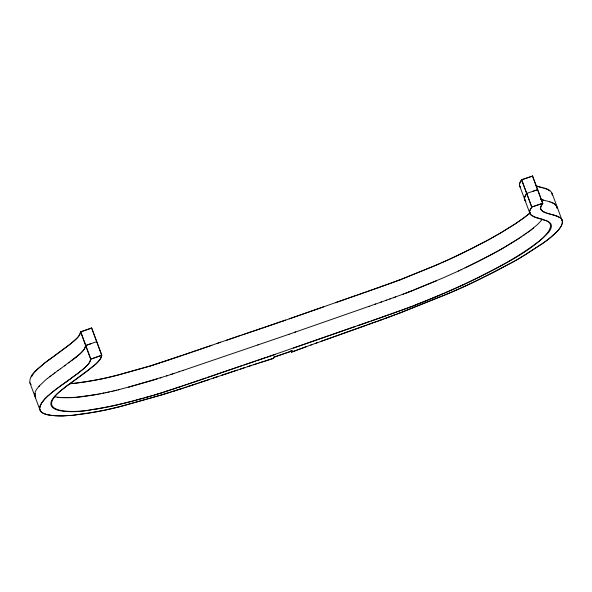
<?xml version="1.0" encoding="UTF-8"?>
<svg xmlns="http://www.w3.org/2000/svg" width="592" height="592" viewBox="0 0 592 592"><rect width="100%" height="100%" fill="white"/><g stroke="black" fill="none" stroke-linecap="round" stroke-linejoin="round"><path stroke-width="0.89" d="M562.4 222.185L562.356 221.711M552.269 195.116C551.574 187.553 541.384 188.204 536.086 185.703M562.363 222.081L562.378 222.555M39.731 408.11L39.753 407.437M529.64 211.906L529.618 211.596A123.765 18.959 -20.4 0 1 530.047 210.012L530.077 209.938A129.537 19.839 -20.4 0 1 530.432 209.198A118.659 18.174 -20.4 0 1 530.861 208.473L531.749 206.971M562.348 222.266L562.356 222.747M39.745 407.925L39.782 407.244M562.319 222.644L562.252 223.339M562.289 222.844L562.208 223.539M35.209 393.369L35.246 395.922M39.819 407.348L39.864 406.852M39.856 407.148L39.916 406.645M80.593 331.979L80.209 333.155A104.207 15.962 -20.4 0 1 80.061 333.777A105.428 16.147 -20.4 0 1 79.905 334.206L79.506 335.02A121.264 18.574 -20.4 0 1 79.062 335.731A126.37 19.358 -20.4 0 1 78.344 336.707A134.909 20.661 -20.4 0 1 77.271 337.98L76.094 339.194A146.49 22.437 -20.4 0 1 74.91 340.319A157.879 24.183 -20.4 0 1 73.941 341.192L52.651 357.228M40.004 406.549L40.101 406.031M562.067 223.843L561.534 225.434M90.983 343.663L85.677 345.528L85.218 346.993A109.92 16.835 -20.4 0 1 85.011 347.63L84.589 348.525A117.69 18.026 -20.4 0 1 84.16 349.228L83.997 349.465A125.563 19.233 -20.4 0 1 82.362 351.493A141.606 21.689 -20.4 0 1 80.49 353.402A153.979 23.584 -20.4 0 1 79.89 353.972L76.109 357.228M40.071 406.341L40.53 404.958M562 224.05L561.083 226.329M101.802 355.215L90.82 359.055L80.741 331.905L91.723 328.064L101.802 355.215L101.313 356.576A118.563 18.16 -20.4 0 1 101.188 357.006M40.212 405.92L40.633 404.736M84.878 347.941L84.952 347.778A105.428 16.147 -20.4 0 0 85.107 347.349A104.207 15.962 -20.4 0 0 85.248 346.734L85.633 345.558M274 357.102L273.452 358.293L258.926 363.066M274.037 357.205L273.489 358.389L265.098 361.068M290.968 350.338L291.597 352.033L292.145 350.849L274.037 357.087M292.182 350.945L291.641 352.129L311.755 344.655M83.731 368.735L84.064 368.439A158.153 24.22 -20.4 0 0 85.033 367.573L86.765 365.893A134.095 20.535 -20.4 0 0 87.52 365.094L89.14 363.066A110.771 16.968 -20.4 0 0 89.829 361.897A106.878 16.369 -20.4 0 0 90.028 361.453A105.383 16.139 -20.4 0 0 90.184 361.024A104.14 15.947 -20.4 0 0 90.332 360.41L90.657 359.255L101.654 355.378L101.321 356.532A108.166 16.569 -20.4 0 1 101.239 356.946A129.596 19.847 -20.4 0 1 100.781 357.96L100.744 358.042A123.78 18.959 -20.4 0 1 99.597 359.869L98.982 360.794A137.677 21.09 -20.4 0 1 98.242 361.653A145.166 22.23 -20.4 0 1 97.125 362.822L96.822 363.125A158.316 24.25 -20.4 0 1 95.874 364.036A169.615 25.981 -20.4 0 1 94.505 365.271L74.703 380.182M40.67 404.839L40.863 404.292M561.394 225.552L560.957 226.558M31.494 376.875L31.724 376.423M40.781 404.617L42.01 402.419M532.689 176.098L521.596 179.842L520.775 181.322A118.659 18.174 -20.4 0 0 520.346 182.047A129.537 19.839 -20.4 0 0 519.991 182.787L519.976 182.832A123.765 18.959 -20.4 0 0 519.532 184.445L519.517 185.052A137.67 21.083 -20.4 0 0 519.65 185.807L519.658 185.836A153.535 23.517 -20.4 0 0 519.835 186.317A165.523 25.352 -20.4 0 0 520.102 186.806L520.353 187.22M84.641 348.429L84.545 348.599A121.264 18.574 -20.4 0 1 84.101 349.302A126.37 19.358 -20.4 0 1 83.383 350.286A134.909 20.661 -20.4 0 1 82.31 351.552L81.134 352.765A146.49 22.437 -20.4 0 1 79.95 353.898A157.879 24.183 -20.4 0 1 78.988 354.763L60.362 368.905M41.018 404.166L42.18 402.175M31.85 376.201L32.249 375.506M532.608 176.12L542.775 203.256L541.961 204.573A104.207 15.962 -20.4 0 0 541.628 205.069A105.309 16.132 -20.4 0 0 541.221 205.772L540.881 206.564A121.36 18.589 -20.4 0 0 540.762 206.978A126.362 19.351 -20.4 0 0 540.637 207.755L540.725 208.828A134.095 20.535 -20.4 0 0 540.888 209.316M537.647 189.699L526.747 193.377L525.763 195.027A118.348 18.13 -20.4 0 0 525.311 195.789L524.882 196.759A134.969 20.676 -20.4 0 0 524.667 199.245A153.321 23.48 -20.4 0 0 525.185 200.436L525.4 200.792M560.779 226.684L559.706 228.46M560.639 226.914L558.944 229.459M32.553 375.032L33.981 373.071M42.217 402.279L42.913 401.184M42.387 402.035L43.749 400.162M99.426 360.239L99.634 359.966A126.303 19.344 -20.4 0 0 100.189 359.166A122.248 18.722 -20.4 0 0 100.899 357.894L100.995 357.657A116.624 17.864 -20.4 0 0 101.239 356.946M559.484 228.601L557.849 230.747M542.457 219.269L537.477 224.575L530.469 230.31M43.157 401.028L44.681 399.104M99.167 360.417L98.945 360.698A137.655 21.083 -20.4 0 1 97.932 361.838L97.791 361.993A153.52 23.517 -20.4 0 1 97.243 362.578A165.516 25.352 -20.4 0 1 96.045 363.762L87.749 370.747L72.668 381.736M558.7 229.607L557.124 231.546M39.427 386.021C36.526 388.803 32.775 393.917 35.794 397.861M38.931 386.324L46.035 379.531L58.356 370.229M44.008 400L44.925 398.838M34.832 372.042L36.297 370.444M557.575 230.91L556.606 232.086M44.962 398.941L45.436 398.298M45.214 398.668L45.702 398.024M556.828 231.716L553.994 234.617M45.739 398.127L47.404 396.344M36.563 370.17L43.142 364.324M556.302 232.256L550.146 237.903M46.006 397.854L47.715 396.063M47.752 396.159L48.026 395.774M48.063 395.878L51.822 392.496M48.374 395.589L52.584 391.882M553.638 234.802L547.755 239.782M83.346 368.927L77.574 373.67M530.203 212.824L522.906 218.589M530.24 212.92L523.765 217.967M82.318 369.933L84.027 368.342A157.879 24.183 -20.4 0 0 84.996 367.469A146.49 22.437 -20.4 0 0 86.18 366.344L87.35 365.131A134.909 20.661 -20.4 0 0 88.43 363.858A126.37 19.358 -20.4 0 0 89.148 362.881A121.264 18.574 -20.4 0 0 89.584 362.171L89.991 361.357A105.428 16.147 -20.4 0 0 90.147 360.928A104.207 15.962 -20.4 0 0 90.295 360.306L90.62 359.152L80.697 331.927M81.918 370.133L76.287 374.64M47.308 378.614L47.686 378.31M52.237 392.296L56.669 388.722M75.347 357.842L76.124 357.168M549.724 238.11L546.49 240.744M43.534 364.013C38.036 368.89 29.023 374.381 29.866 382.78L40.115 410.352M53.006 391.675L57.528 388.078M63.862 388.293C30.599 413.793 73.541 413.075 91.471 409.782M75.347 357.783L73.334 359.359M533.629 228.024L532.881 228.608M43.283 364.11L44.333 363.384M43.675 363.799L48.766 359.951M63.98 388.093L68.872 384.4M64.617 387.701C29.519 413.061 70.248 413.845 90.243 409.96M44.489 363.162L48.322 360.276M49.676 376.749L50.083 376.431M64.75 387.494L68.013 385.029M532.112 229.208L532.497 228.912M72.535 360.04L71.691 360.676M547.304 239.997L545.617 241.395M50.919 375.794L51.341 375.469M531.32 229.807L517.926 239.013L504.451 247.301M77.115 373.892L70.389 378.806M70.404 361.645L70.833 361.32M57.135 388.5L61.553 385.133M52.636 374.507L53.073 374.181M546.016 240.966L543.819 242.705M58.009 387.856L62.471 384.467M75.813 374.862L71.314 378.147M69.523 362.297L68.642 362.948M68.258 384.948L69.301 384.082M48.581 360.18L49.21 359.625M49.018 359.855L49.654 359.292M69.116 384.312L69.738 383.764M529.248 231.346L529.677 231.035M545.136 241.617L542.42 243.704M49.469 359.529L50.105 358.967M54.397 373.204L54.849 372.879M69.553 383.993L70.174 383.446M49.913 359.203L50.557 358.641M69.989 383.675L70.618 383.12M50.364 358.878L51.467 357.975M50.823 358.545L51.926 357.649M70.426 383.357L71.958 382.151M70.87 383.039L72.409 381.825M523.298 218.174L522.47 218.907M51.733 357.886L52.385 357.316M52.192 357.561L53.31 356.65M65.468 365.249L64.543 365.915M62.049 384.904L66.193 381.81M71.351 378.251L69.456 379.472M72.217 382.062L73.327 381.174M528.39 231.968L527.509 232.604M53.576 356.562L54.501 355.903M58.038 370.57L60.214 368.897M62.974 384.238L69.501 379.576M70.426 378.91L68.524 380.138M73.586 381.085L74.503 380.427M522.026 219.218L522.433 218.803M54.708 355.659L69.109 345.151L77.448 337.632A133.614 20.461 -20.4 0 0 78.499 336.36L78.684 336.108A126.954 19.447 -20.4 0 0 79.18 335.39L79.461 334.917A116.535 17.849 -20.4 0 0 80.209 333.17L80.697 331.801L91.679 327.961M68.568 380.242L66.23 381.907M543.323 242.935L523.905 255.722M521.989 219.114L519.288 221.142M521.545 219.432L514.922 224.102M526.614 233.233L525.696 233.877M541.909 243.934L518.829 258.726M524.764 234.528L523.335 235.505M518.777 221.364L514.418 224.435M521.87 236.489L520.383 237.488M514.374 224.331L511.851 226.107M513.871 224.664L501.224 232.656M519.362 238.154L516.231 240.174M511.288 226.344L497.561 234.795M515.158 240.855L503.836 247.656M523.247 255.988L516.846 259.866M500.588 232.908L488.4 239.915M504.162 247.5L500.07 249.817M518.133 259L516.18 260.251M503.548 247.856L499.426 250.179M496.895 235.054L485.64 241.418M516.143 260.147L514.825 261.02M515.469 260.532L511.377 262.959M514.108 261.301L493.284 272.572L467.362 285.107A156.503 23.969 -20.4 0 1 464.587 286.38L463.654 286.802A158.108 24.213 -20.4 0 1 461.782 287.645A152.151 23.303 -20.4 0 1 457.993 289.34A148.614 22.762 -20.4 0 1 454.153 291.027A150.842 23.103 -20.4 0 1 450.268 292.714L400.207 312.902M499.737 250.031L497.472 251.274M499.086 250.394L489.976 255.367M497.117 251.496L478.018 261.568L456.883 271.721A144.722 22.163 -20.4 0 1 454.308 272.89L453.45 273.282A142.42 21.815 -20.4 0 1 447.345 276.013A131.942 20.209 -20.4 0 1 445.576 276.797A141.902 21.734 -20.4 0 1 443.793 277.574A139.083 21.305 -20.4 0 1 441.092 278.743L413.623 290.095M510.637 263.248L477.019 280.593A149.702 22.925 -20.4 0 1 469.944 283.945A130.166 19.936 -20.4 0 1 457.905 289.421A118.045 18.078 -20.4 0 1 455.026 290.679L454.064 291.101A133.415 20.431 -20.4 0 1 449.18 293.203L448.188 293.625A153.202 23.465 -20.4 0 1 445.214 294.883L397.062 314.086M487.682 240.189L472.201 248.381L451.837 258.142A144.722 22.163 -20.4 0 1 449.269 259.318L448.403 259.71A142.42 21.815 -20.4 0 1 442.298 262.441A131.942 20.209 -20.4 0 1 440.529 263.218A141.902 21.734 -20.4 0 1 438.753 263.995A139.083 21.305 -20.4 0 1 436.052 265.164L400.207 279.824M484.9 241.691L460.635 254.027A138.003 21.134 -20.4 0 1 453.287 257.505A125.297 19.188 -20.4 0 1 450.786 258.66L448.27 259.814A112.865 17.286 -20.4 0 1 442.291 262.485L441.425 262.863M490.272 255.219L465.083 267.947M477.618 277.959C502.416 264.757 529.366 252.843 548.858 232.057C559.181 217.789 535.523 221.223 530.225 214.06A165.442 25.338 -20.4 0 1 529.958 213.571A153.55 23.517 -20.4 0 1 529.766 213.053L529.736 212.957A137.67 21.083 -20.4 0 1 529.603 212.202M476.789 278.247L461.96 285.396A144.788 22.178 -20.4 0 1 459.392 286.572L458.526 286.965A146.394 22.422 -20.4 0 1 455.929 288.134A141.962 21.741 -20.4 0 1 452.421 289.695L451.541 290.08A141.865 21.726 -20.4 0 1 448.877 291.249A139.127 21.312 -20.4 0 1 446.176 292.418L445.265 292.811M460.968 269.893L461.797 269.508M462.774 284.9L461.923 285.292A144.722 22.163 -20.4 0 1 459.355 286.469L458.489 286.861A142.42 21.815 -20.4 0 1 452.384 289.592A131.942 20.209 -20.4 0 1 450.616 290.369A141.902 21.734 -20.4 0 1 448.832 291.146A139.083 21.305 -20.4 0 1 446.139 292.315L443.445 293.588M462.811 285.004C488.689 272.712 514.537 259.725 537.469 242.387C543.87 238.043 559.551 223.11 543.493 219.906M440.559 263.248L434.321 265.926A141.555 21.682 -20.4 0 1 431.575 267.081L396.499 281.178M443.408 293.491L435.076 297.117M444.318 293.099L437.895 295.941M436.593 280.726L411.677 290.872M437.858 295.837L433.181 297.902M435.039 297.014L431.279 298.686M433.144 297.798L429.37 299.471M431.242 298.583L425.515 301.039M429.333 299.367L423.576 301.824M425.478 300.936L421.63 302.601M423.539 301.72L419.684 303.385M421.593 302.505L417.73 304.162M417.693 304.059L412.846 306.094M418.67 303.674L413.823 305.709M411.64 290.901L407.77 292.411M412.617 290.509L408.746 292.026M413.786 305.605L409.583 307.352M407.718 292.441L394.894 297.162M406.793 292.796L408.695 292.056M411.832 306.375L407.363 308.158M405.254 293.403L406.734 292.825M399.97 312.872L388.655 317.216M395.974 314.374L386.554 317.985M291.597 352.033L306.501 346.564M388.618 317.112L384.445 318.755M386.517 317.889L381.292 319.909M398.727 280.364L400.199 279.824M409.546 307.248L401.45 310.304M383.357 319.044L378.133 321.056M396.462 281.089L389.854 283.583M398.675 280.282L393.547 282.251M403.019 294.217L403.759 293.95M404.366 309.135L406.586 308.328M381.255 319.806L373.922 322.573M393.502 282.162L386.894 284.648M400.673 310.467L394.072 312.953M403.633 309.401L397.757 311.636M310.785 345.106L317.009 342.753M377.037 321.33L367.602 324.838M389.81 283.494L382.469 286.232M394.154 297.428L389.728 299.012M393.414 297.687L395.626 296.895M396.98 311.799L389.647 314.537M321.212 341.244L372.827 322.847M316.047 343.205L366.552 325.208M382.432 286.136L372.893 289.636M386.117 284.819L378.051 287.808M380.885 302.164L390.461 298.753M393.295 313.116L384.489 316.365M283.353 320.923L355.955 295.482M378.007 287.712L366.278 291.967M257.846 344.929L289.118 334.243M386.036 300.336L386.776 300.07M293.44 348.074L355.074 326.562M388.87 314.692L378.606 318.444M285.507 320.043L252.799 331.357M289.229 318.844L323.728 306.789M372.116 289.799L357.464 295.06M288.393 334.502L369.112 306.323M295.008 332.164L295.741 331.897M374.995 304.251L381.618 301.913M384.452 316.261L371.258 321.027M85.677 345.528L96.762 341.636M365.501 292.137L335.457 302.719M368.379 306.582L375.728 303.992M377.829 318.607L358.042 325.644M369.748 321.441L257.083 360.587M283.339 320.931L263.011 327.916M274.074 357.183L292.152 350.952M216.953 343.478L220.609 342.228M211.877 345.328L192.829 351.722M226.499 340.319L252.037 331.498M216.842 374.233L241.706 365.715M215.414 374.832L200.762 379.716M200.133 349.236L241.077 335.22M198.712 349.828L187.716 353.461M242.579 334.82L262.241 328.064M207.341 377.481L255.626 361.083M243.897 364.968L265.801 357.524M205.912 378.081L195.656 381.448M532.482 176.031L521.559 179.739L520.738 181.219A118.555 18.16 -20.4 0 0 520.309 181.951A128.79 19.728 -20.4 0 0 519.776 183.157A134.029 20.528 -20.4 0 0 519.591 183.823A138.128 21.157 -20.4 0 0 519.495 184.66A145.329 22.259 -20.4 0 0 519.554 185.437L519.68 185.903A153.55 23.517 -20.4 0 0 519.872 186.421A165.442 25.338 -20.4 0 0 520.139 186.909M526.702 193.399L525.822 194.894A118.659 18.174 -20.4 0 0 525.393 195.626A129.537 19.839 -20.4 0 0 525.037 196.366L525 196.44A123.765 18.959 -20.4 0 0 524.571 198.024L524.564 198.631A137.67 21.083 -20.4 0 0 524.69 199.378L524.719 199.474A153.55 23.517 -20.4 0 0 524.912 200A165.442 25.338 -20.4 0 0 525.178 200.488A165.693 25.375 -20.4 0 0 525.407 200.747M532.393 191.468L537.558 189.706M542.775 203.256L531.786 206.948L521.707 179.798M192.141 352.07L183.342 354.941M187.028 353.801L178.969 356.421M258.571 344.685L182.588 370.585M200.074 380.064L192.008 382.684M195.693 381.551L188.36 383.912M182.654 355.281L176.053 357.398M179.006 356.51L173.138 358.375M267.303 357.131L275.31 354.438M191.32 383.031L185.451 384.889M176.09 357.494L170.222 359.351M173.175 358.471L168.039 360.077M183.32 370.333L178.947 371.806M178.947 371.798L173.856 373.508M182.536 385.866L187.671 384.26M184.756 385.237L179.62 386.835M213.253 378.096L214.297 377.748M215.333 377.4L217.419 376.704M170.267 359.44L165.131 361.046M172.398 373.989L173.856 373.5M181.848 386.206L177.445 387.56M179.665 386.939L175.262 388.285M201.82 381.921L257.883 363.31M221.578 375.313L233.011 371.495M209.131 379.59L198.697 382.957M201.857 382.025L195.589 383.993M168.084 360.165L159.322 362.963M165.175 361.135L157.146 363.68M170.94 374.477L173.123 373.744M171.673 374.225L166.581 375.92M173.079 389.011L176.749 387.908M174.573 388.626L170.903 389.728M233.056 371.48L237.237 370.096M197.698 383.401L192.474 385.022M167.314 375.668L128.375 387.279M172.39 389.351L168.72 390.446M170.215 390.069L166.544 391.157M240.337 369.068L244.474 367.699M194.59 384.437L188.337 386.384M192.511 385.118L187.301 386.717M155.696 364.154L159.366 363.051M157.191 363.769L153.52 364.864M160.055 378.059L161.505 377.585M168.764 390.542L165.094 391.63M166.581 391.26L163.644 392.104M247.574 366.677L251.704 365.323M188.374 386.48L185.237 387.39M152.07 365.338L155.74 364.243M153.565 364.953L150.62 365.812M165.131 391.734L161.475 392.814M162.963 392.444L160.025 393.28M253.768 364.746L258.911 362.97M184.208 387.73L186.31 387.161M185.274 387.494L181.122 388.729M152.114 365.427L119.754 374.603A141.555 21.682 -20.4 0 1 117.246 375.254L110.038 377.045A112.865 17.286 -20.4 0 1 106.227 377.925M150.664 365.893L115.899 375.557A139.12 21.305 -20.4 0 1 112.658 376.349A136.93 20.972 -20.4 0 1 109.49 377.104A142.413 21.815 -20.4 0 1 104.858 378.162L104.103 378.332A144.774 22.17 -20.4 0 1 101.846 378.821L85.788 381.855L73.586 383.372M155.703 379.479L157.154 378.998M161.512 392.918L157.835 393.954M160.062 393.384L155.985 394.494M259.94 362.637L264.047 361.312M183.217 388.167L180.094 389.062M179.065 389.388L181.159 388.833M180.131 389.159L175.994 390.372M178.081 389.817L173.952 391.023M176.031 390.476L171.917 391.66M173.996 391.12L166.041 393.495M170.94 392.082L162.03 394.731M165.886 393.658L124.438 405.483A153.261 23.473 -20.4 0 1 121.715 406.193L120.812 406.423A133.437 20.439 -20.4 0 1 116.387 407.533L115.514 407.747A118.052 18.078 -20.4 0 1 113.79 408.162A130.166 19.936 -20.4 0 1 102.357 410.685M161.875 394.886L120.05 406.571A150.842 23.103 -20.4 0 1 117.416 407.222A148.614 22.762 -20.4 0 1 113.96 408.051A154.142 23.606 -20.4 0 1 108.084 409.398L107.27 409.583A156.503 23.969 -20.4 0 1 104.836 410.108L87.601 413.364L74.681 415.014M154.253 379.946L120.938 389.129A139.12 21.305 -20.4 0 1 117.697 389.928A136.93 20.972 -20.4 0 1 114.53 390.683A142.413 21.815 -20.4 0 1 109.897 391.741L109.143 391.904A144.774 22.17 -20.4 0 1 106.886 392.392L103.215 393.162M157.872 394.05L154.135 395.034M156.022 394.598L146.816 397.136M153.254 395.404L144.1 397.898M146.853 397.232L139.631 399.126M143.234 398.246L136.123 400.081M139.675 399.23L135.257 400.31M134.391 400.54L135.294 400.414M134.428 400.643L132.675 400.991M133.57 400.865L125.978 402.708A139.12 21.305 -20.4 0 1 122.744 403.5A136.93 20.972 -20.4 0 1 119.577 404.255A142.413 21.815 -20.4 0 1 114.944 405.313L114.182 405.483A144.774 22.17 -20.4 0 1 111.932 405.971L110.452 406.282M131.861 401.317L126.015 402.812A139.127 21.312 -20.4 0 1 122.781 403.603A141.865 21.726 -20.4 0 1 121.19 403.988L120.398 404.173A141.962 21.741 -20.4 0 1 117.283 404.898A146.394 22.422 -20.4 0 1 114.981 405.416L114.219 405.587A144.788 22.178 -20.4 0 1 111.969 406.075L106.101 407.17M116.002 390.424L116.794 390.232M111.377 391.497L112.14 391.327M109.749 406.541L103.977 407.577M102.49 393.31L103.97 393.088M103.252 393.236C87.357 395.944 70.981 399.519 54.841 396.758M105.428 407.407L99.848 408.332M99.722 393.924L100.425 393.791M103.319 407.814L99.175 408.45M97.65 394.309L98.339 394.183M96.296 394.553L96.97 394.427M95.615 394.672L75.717 397.343L60.821 397.669M98.509 408.569L99.212 408.554M98.546 408.665L92.056 409.59M97.88 408.783L90.82 409.768M76.975 383.009L94.032 380.434A138.003 21.134 -20.4 0 0 99.626 379.346A125.297 19.188 -20.4 0 0 102.52 378.747L104.732 378.266A112.865 17.286 -20.4 0 0 105.48 378.096M76.442 383.172L71.417 383.579M75.273 414.948L96.281 411.869A149.769 22.94 -20.4 0 0 102.349 410.693M74.718 415.11L73.504 415.133M74.126 415.177L72.92 415.192M73.075 383.527L70.892 383.623M72.957 415.295L64.802 415.769M72.379 415.347L63.81 415.806M70.367 383.668L70.929 383.727M70.404 383.771L69.323 383.749M69.368 383.853L69.878 383.808M64.343 415.887L62.833 415.836M63.351 415.924L59.57 415.865M62.389 415.947L56.144 415.769M59.163 415.961L51.941 415.414M55.781 415.843L50.89 415.273M59 397.521L57.283 397.321M51.622 415.473L50.209 415.17M50.586 415.325L49.55 415.059M49.913 415.221L49.225 415.007M49.262 415.103L47.982 414.755M48.944 415.044L47.678 414.689M47.715 414.792L46.524 414.4M47.419 414.718L45.976 414.245M551.041 214.4L548.791 213.682M550.767 214.326L547.985 213.446M551.004 214.297L553.535 215.096M552.121 214.607L554.075 215.251M541.295 187.538L542.672 187.923M540.748 187.383L539.112 186.917M46.28 414.43L45.702 414.163M553.764 215.074L555.392 215.658M543.434 219.588L534.754 216.998L530.891 214.807A169.615 25.981 -20.4 0 1 530.491 214.371A158.316 24.25 -20.4 0 1 530.062 213.742L529.973 213.579A145.166 22.23 -20.4 0 1 529.773 213.061A137.677 21.09 -20.4 0 1 529.64 212.306L529.596 212.003M548.562 213.705L547.718 213.364M543.752 188.241L544.81 188.567M543.574 200.229L542.516 199.904M554.304 215.229L556.894 216.184M538.572 186.754L537.27 186.339M547.755 213.468L547.193 213.201M549.583 201.946L550.101 202.116M547.489 213.386L546.934 213.113M45.747 414.267L44.689 413.823M45.48 414.185L43.756 413.445M555.614 215.643L558.049 216.657M545.58 188.818L546.564 189.174M546.46 213.046L544.966 212.402M536.766 186.169L536.026 185.903M540.881 199.193C546.224 201.761 555.807 200.991 557.316 208.14M546.209 212.957L544.078 212.01M541.243 199.474L540.755 199.297M535.841 185.614L535.353 185.437M551.367 202.545L551.848 202.723M44.489 413.838L42.72 412.927M557.094 216.176L558.693 216.961M544.781 212.41L543.463 211.699M547.26 189.455L547.911 189.751M552.543 203.012L552.987 203.204M558.234 216.657L559.847 217.627M43.579 413.445L41.825 412.35M553.202 203.308L553.616 203.515M543.907 212.01L543.071 211.477M558.863 216.968L560.187 217.863M553.809 203.618L554.889 204.314M548.525 190.069L548.902 190.291M543.301 211.692L542.538 211.137M42.565 412.913L41.662 412.224M542.931 211.47L541.769 210.508A157.731 24.161 -20.4 0 1 541.28 209.968A148.355 22.725 -20.4 0 1 540.999 209.524M549.087 190.402L549.746 190.883M542.413 211.115L541.806 210.611A158.153 24.22 -20.4 0 1 541.428 210.204L540.918 209.368M555.044 204.432L555.481 204.817M41.403 412.069L40.959 411.573M31.139 384.689L29.866 382.78M525.918 201.376L525.518 200.947M560.89 218.396L561.623 219.343M41.122 411.81L40.315 410.715M555.614 204.95L556.532 206.26M561.024 218.529L561.305 218.914M40.87 411.536L40.411 410.863M520.479 187.368L520.205 186.961M561.379 218.951L561.963 219.95M561.675 219.388L561.882 219.795M40.189 410.508L39.953 409.93M540.955 209.472L540.711 208.813A134.917 20.661 -20.4 0 1 540.637 207.755L540.718 207.363A110.771 16.968 -20.4 0 1 541.147 206.097A106.878 16.369 -20.4 0 1 541.384 205.646A105.383 16.139 -20.4 0 1 541.665 205.165A104.14 15.947 -20.4 0 1 541.998 204.677L542.812 203.352L531.919 207.022L531.098 208.34A108.218 16.576 -20.4 0 0 530.602 209.102A116.624 17.864 -20.4 0 0 530.314 209.635L530.195 209.871A122.248 18.722 -20.4 0 0 529.766 211.048A126.296 19.344 -20.4 0 0 529.655 211.699M561.919 219.847L562.148 220.431M551.973 193.014L562.2 220.594M532.519 176.135L542.605 203.285M521.596 179.842L531.683 206.993M519.732 186.08L529.884 213.401M91.627 328.086L101.706 355.237M556.776 206.904L556.968 208.125M562.163 220.498L562.326 221.105M39.886 409.708L39.701 408.739M39.849 409.538L39.745 409.094M562.282 221.001L562.385 221.63M562.311 221.179L562.4 222M39.753 409.02L39.686 408.561M459.303 270.67A143.012 21.904 -20.4 0 1 458.467 271.062M119.184 389.647A125.881 19.277 -20.4 0 1 118.385 389.847M114.448 390.794A123.432 18.907 -20.4 0 1 113.671 390.972M109.113 392A130.329 19.958 -20.4 0 1 108.366 392.163M106.886 392.481A137.085 20.994 -20.4 0 1 105.42 392.792"/></g></svg>
